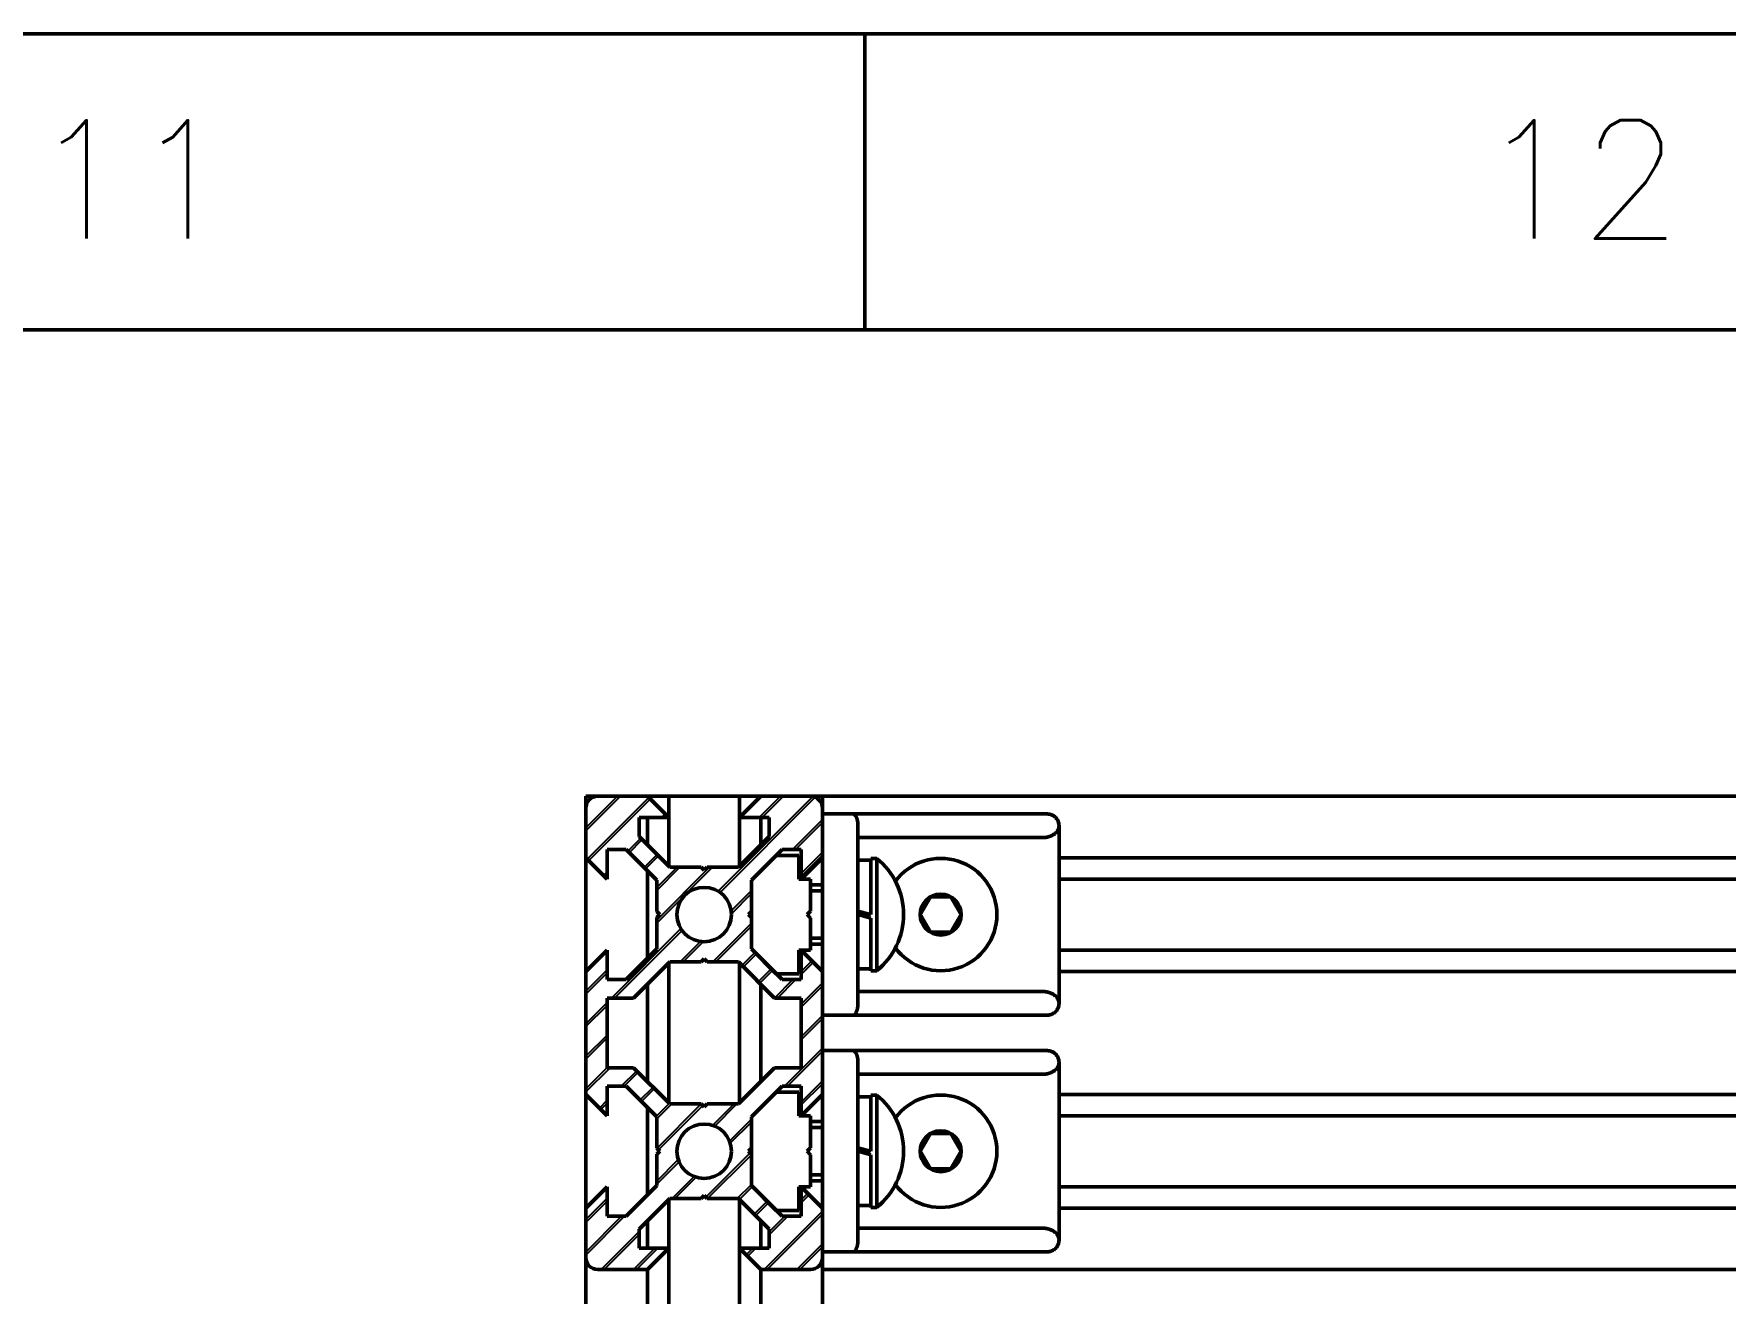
# Model space of a CAD drawing. Extents: x 28090 to 29926, y -10629 to -9321.
# Drawn here: x 29365.9 to 29508.8, y -9427.9 to -9321.4 of the extents above; entities that cross this region are included whole.
import ezdxf

# ---------------------------------------------------------------- set-up
doc = ezdxf.new("R2010")
doc.units = 0
doc.layers.add('Cotas', color=90, linetype='Continuous')
doc.layers.add('Hachura', color=9, linetype='Continuous')
for name, color, linetype, lineweight in [('Fixação e Transmissão', 5, 'Continuous', 50), ('Perfis e Cantoneiras', 2, 'Continuous', 50), ('Peças Usinadas', 120, 'Continuous', 50)]:
    doc.layers.add(name, color=color, linetype=linetype, lineweight=lineweight)
doc.styles.get("Standard").update_dxf_attribs({"font": 'romans.shx'})

msp = doc.modelspace()

# ---------------------------------------------------------------- hatches: boundary and pattern name
at = {"layer": 'Hachura'}
h = msp.add_hatch(dxfattribs=at)
h.set_pattern_fill('JIS_LC_8A', color=256, scale=0.25, angle=359.999983)
h.paths.add_polyline_path([(29417.033, -9422.468), (29417.733, -9421.768), (29419.533, -9419.968), (29419.633, -9419.868), (29422.283, -9419.868), (29422.533, -9419.618), (29422.783, -9419.868), (29425.433, -9419.868), (29425.533, -9419.968), (29427.333, -9421.768), (29428.033, -9422.468), (29428.033, -9424.068), (29427.333, -9424.068), (29425.533, -9424.068), (29427.333, -9425.868), (29431.533, -9425.868, 0.4142136), (29432.533, -9424.868), (29432.533, -9420.668), (29430.733, -9418.868), (29430.733, -9421.368), (29429.133, -9421.368), (29427.333, -9419.568), (29426.533, -9418.768), (29426.533, -9416.118), (29426.283, -9415.868), (29426.533, -9415.618), (29426.533, -9412.968), (29427.333, -9412.168), (29429.133, -9410.368), (29430.733, -9410.368), (29430.733, -9412.868), (29432.533, -9411.068), (29432.533, -9400.668), (29430.733, -9398.868), (29430.733, -9401.368), (29429.133, -9401.368), (29427.333, -9399.568), (29426.533, -9398.768), (29426.533, -9396.118), (29426.283, -9395.868), (29426.533, -9395.618), (29426.533, -9392.968), (29427.333, -9392.168), (29429.133, -9390.368), (29430.733, -9390.368), (29430.733, -9392.868), (29432.533, -9391.068), (29432.533, -9386.868, 0.4142136), (29431.533, -9385.868), (29427.333, -9385.868), (29425.533, -9387.668), (29427.333, -9387.668), (29428.033, -9387.668), (29428.033, -9389.268), (29427.333, -9389.968), (29425.533, -9391.768), (29425.433, -9391.868), (29422.783, -9391.868), (29422.533, -9392.118), (29422.283, -9391.868), (29419.633, -9391.868), (29419.533, -9391.768), (29417.733, -9389.968), (29417.033, -9389.268), (29417.033, -9387.668), (29417.733, -9387.668), (29419.533, -9387.668), (29417.733, -9385.868), (29413.533, -9385.868, 0.4142136), (29412.533, -9386.868), (29412.533, -9391.068), (29414.333, -9392.868), (29414.333, -9390.368), (29415.933, -9390.368), (29417.733, -9392.168), (29418.533, -9392.968), (29418.533, -9395.618), (29418.783, -9395.868), (29418.533, -9396.118), (29418.533, -9398.768), (29417.733, -9399.568), (29415.933, -9401.368), (29414.333, -9401.368), (29414.333, -9398.868), (29412.533, -9400.668), (29412.533, -9411.068), (29414.333, -9412.868), (29414.333, -9410.368), (29415.933, -9410.368), (29417.733, -9412.168), (29418.533, -9412.968), (29418.533, -9415.618), (29418.783, -9415.868), (29418.533, -9416.118), (29418.533, -9418.768), (29417.733, -9419.568), (29415.933, -9421.368), (29414.333, -9421.368), (29414.333, -9418.868), (29412.533, -9420.668), (29412.533, -9424.868, 0.4142136), (29413.533, -9425.868), (29417.733, -9425.868), (29419.533, -9424.068), (29417.733, -9424.068), (29417.033, -9424.068), (29417.033, -9422.468)])
h.paths.add_polyline_path([(29414.333, -9402.928), (29416.573, -9402.928), (29417.733, -9401.768), (29419.533, -9399.968), (29419.633, -9399.868), (29422.283, -9399.868), (29422.533, -9399.618), (29422.783, -9399.868), (29425.433, -9399.868), (29425.533, -9399.968), (29427.333, -9401.768), (29428.493, -9402.928), (29430.733, -9402.928), (29430.733, -9408.808), (29428.493, -9408.808), (29427.333, -9409.968), (29425.533, -9411.768), (29425.433, -9411.868), (29422.783, -9411.868), (29422.533, -9412.118), (29422.283, -9411.868), (29419.633, -9411.868), (29419.533, -9411.768), (29417.733, -9409.968), (29416.573, -9408.808), (29414.333, -9408.808), (29414.333, -9402.928)], flags=16)
h.paths.add_polyline_path([(29424.833, -9415.868, -1), (29420.233, -9415.868, -1), (29424.833, -9415.868)], flags=16)
h.paths.add_polyline_path([(29424.833, -9395.868, -1), (29420.233, -9395.868, -1), (29424.833, -9395.868)], flags=16)

# ---------------------------------------------------------------- linework, layer by layer
at = {"layer": 'Fixação e Transmissão'}
for p, q in [((29428.633, -9390.868), (29426.533, -9392.968)), ((29430.533, -9390.868), (29428.633, -9390.868)), ((29430.533, -9390.868), (29430.533, -9392.868)), ((29435.533, -9391.268), (29435.533, -9400.468)), ((29436.633, -9391.118), (29436.633, -9395.868)), ((29437.133, -9391.118), (29436.633, -9391.118)), ((29436.633, -9391.268), (29436.633, -9395.868)), ((29437.133, -9391.118), (29437.133, -9400.618)), ((29426.533, -9392.968), (29426.533, -9398.768)), ((29431.533, -9392.868), (29430.533, -9392.868)), ((29431.533, -9392.868), (29431.533, -9395.568)), ((29432.533, -9393.368), (29431.533, -9393.368)), ((29441.667, -9394.368), (29440.801, -9395.868)), ((29443.399, -9394.368), (29444.265, -9395.868)), ((29431.533, -9395.568), (29431.233, -9395.868)), ((29431.533, -9396.168), (29431.233, -9395.868)), ((29431.533, -9396.168), (29431.533, -9398.868)), ((29436.633, -9395.868), (29435.533, -9395.571)), ((29436.633, -9396.166), (29435.533, -9395.868)), ((29436.633, -9396.166), (29436.633, -9400.618)), ((29436.633, -9396.166), (29436.633, -9400.468)), ((29441.667, -9397.368), (29440.801, -9395.868)), ((29443.399, -9397.368), (29444.265, -9395.868)), ((29441.667, -9397.368), (29441.667, -9397.368)), ((29428.633, -9400.868), (29426.533, -9398.768)), ((29431.533, -9398.868), (29430.533, -9398.868)), ((29430.533, -9398.868), (29430.533, -9400.868)), ((29432.533, -9398.368), (29431.533, -9398.368)), ((29430.533, -9400.868), (29428.633, -9400.868)), ((29437.133, -9400.618), (29436.633, -9400.618)), ((29428.633, -9410.868), (29426.533, -9412.968)), ((29430.533, -9410.868), (29428.633, -9410.868)), ((29430.533, -9410.868), (29430.533, -9412.868)), ((29435.533, -9411.268), (29435.533, -9420.468)), ((29436.633, -9411.118), (29436.633, -9415.868)), ((29437.133, -9411.118), (29436.633, -9411.118)), ((29436.633, -9411.268), (29436.633, -9415.868)), ((29437.133, -9411.118), (29437.133, -9420.618)), ((29426.533, -9412.968), (29426.533, -9418.768)), ((29431.533, -9412.868), (29430.533, -9412.868)), ((29431.533, -9412.868), (29431.533, -9415.568)), ((29432.533, -9413.368), (29431.533, -9413.368)), ((29441.667, -9414.368), (29440.801, -9415.868)), ((29443.399, -9414.368), (29444.265, -9415.868)), ((29431.533, -9415.568), (29431.233, -9415.868)), ((29431.533, -9416.168), (29431.233, -9415.868)), ((29431.533, -9416.168), (29431.533, -9418.868)), ((29436.633, -9415.868), (29435.533, -9415.571)), ((29436.633, -9416.166), (29435.533, -9415.868)), ((29436.633, -9416.166), (29436.633, -9420.618)), ((29436.633, -9416.166), (29436.633, -9420.468)), ((29441.667, -9417.368), (29440.801, -9415.868)), ((29443.399, -9417.368), (29444.265, -9415.868)), ((29441.667, -9417.368), (29441.667, -9417.368)), ((29428.633, -9420.868), (29426.533, -9418.768)), ((29431.533, -9418.868), (29430.533, -9418.868)), ((29430.533, -9418.868), (29430.533, -9420.868)), ((29432.533, -9418.368), (29431.533, -9418.368)), ((29430.533, -9420.868), (29428.633, -9420.868)), ((29437.133, -9420.618), (29436.633, -9420.618))]:
    msp.add_line(p, q, dxfattribs=at)
at = {"layer": 'Fixação e Transmissão', "ltscale": 0.1}
for p, q in [((29435.533, -9391.268), (29436.633, -9391.268)), ((29443.399, -9394.368), (29441.667, -9394.368)), ((29443.399, -9397.368), (29441.667, -9397.368)), ((29435.533, -9400.468), (29436.633, -9400.468)), ((29435.533, -9411.268), (29436.633, -9411.268)), ((29443.399, -9414.368), (29441.667, -9414.368)), ((29443.399, -9417.368), (29441.667, -9417.368)), ((29435.533, -9420.468), (29436.633, -9420.468))]:
    msp.add_line(p, q, dxfattribs=at)
at = {"layer": 'Fixação e Transmissão'}
for centre in [(29442.533, -9395.868), (29442.533, -9415.868)]:
    msp.add_circle(centre, 1.732, dxfattribs=at)
for centre, radius, start, end in [((29433.244, -9395.868), 6.139, 309.30765, 50.69235), ((29442.533, -9395.868), 4.75, 216.25467, 143.74533), ((29433.244, -9415.868), 6.139, 309.30765, 50.69235), ((29442.533, -9415.868), 4.75, 216.25467, 143.74533)]:
    msp.add_arc(centre, radius, start, end, dxfattribs=at)
at = {"layer": 'Hachura'}
for p, q in [((29432.533, -9393.868), (29431.533, -9393.868)), ((29432.533, -9397.868), (29431.533, -9397.868)), ((29432.533, -9413.868), (29431.533, -9413.868)), ((29432.533, -9417.868), (29431.533, -9417.868))]:
    msp.add_line(p, q, dxfattribs=at)
at = {"layer": 'Perfis e Cantoneiras'}
for p, q in [((29432.533, -9385.868), (29412.533, -9385.868)), ((29412.533, -9385.868), (29432.533, -9385.868)), ((29412.533, -9514.867), (29412.533, -9385.868)), ((29413.533, -9385.868), (29432.533, -9385.868)), ((29417.733, -9385.868), (29413.533, -9385.868)), ((29419.533, -9387.668), (29417.733, -9385.868)), ((29419.533, -9391.768), (29419.533, -9385.868)), ((29419.533, -9391.768), (29419.533, -9385.868)), ((29419.533, -9391.768), (29419.533, -9385.868)), ((29425.533, -9387.668), (29427.333, -9385.868)), ((29425.533, -9391.768), (29425.533, -9385.868)), ((29425.533, -9391.768), (29425.533, -9385.868)), ((29425.533, -9391.768), (29425.533, -9385.868)), ((29431.533, -9385.868), (29427.333, -9385.868)), ((29768.533, -9385.868), (29432.533, -9385.868)), ((29432.533, -9425.868), (29432.533, -9385.868)), ((29432.533, -9387.368), (29432.533, -9385.868)), ((29432.533, -9491.868), (29432.533, -9385.868)), ((29412.533, -9391.068), (29412.533, -9386.868)), ((29417.033, -9389.268), (29417.033, -9387.668)), ((29419.533, -9387.668), (29417.033, -9387.668)), ((29417.733, -9389.968), (29417.733, -9387.668)), ((29417.733, -9389.968), (29417.733, -9387.668)), ((29417.733, -9389.968), (29417.733, -9387.668)), ((29428.033, -9387.668), (29425.533, -9387.668)), ((29427.333, -9389.968), (29427.333, -9387.668)), ((29427.333, -9389.968), (29427.333, -9387.668)), ((29427.333, -9389.968), (29427.333, -9387.668)), ((29428.033, -9389.268), (29428.033, -9387.668)), ((29432.533, -9391.068), (29432.533, -9386.868)), ((29419.633, -9391.868), (29417.033, -9389.268)), ((29425.433, -9391.868), (29428.033, -9389.268)), ((29414.333, -9392.868), (29412.533, -9391.068)), ((29415.933, -9390.368), (29414.333, -9390.368)), ((29414.333, -9392.868), (29414.333, -9390.368)), ((29418.533, -9392.968), (29415.933, -9390.368)), ((29426.533, -9392.968), (29429.133, -9390.368)), ((29429.133, -9390.368), (29430.733, -9390.368)), ((29430.733, -9392.868), (29430.733, -9390.368)), ((29430.733, -9392.868), (29432.533, -9391.068)), ((29748.533, -9391.068), (29452.533, -9391.068)), ((29417.733, -9399.568), (29417.733, -9392.168)), ((29417.733, -9399.568), (29417.733, -9392.168)), ((29417.733, -9399.568), (29417.733, -9392.168)), ((29422.283, -9391.868), (29419.633, -9391.868)), ((29422.533, -9392.118), (29422.283, -9391.868)), ((29422.533, -9392.118), (29422.783, -9391.868)), ((29425.433, -9391.868), (29422.783, -9391.868)), ((29418.533, -9395.618), (29418.533, -9392.968)), ((29426.533, -9395.618), (29426.533, -9392.968)), ((29748.533, -9392.868), (29452.533, -9392.868)), ((29418.783, -9395.868), (29418.533, -9395.618)), ((29418.783, -9395.868), (29418.533, -9396.118)), ((29418.533, -9398.768), (29418.533, -9396.118)), ((29426.283, -9395.868), (29426.533, -9395.618)), ((29426.283, -9395.868), (29426.533, -9396.118)), ((29426.533, -9398.768), (29426.533, -9396.118)), ((29414.333, -9398.868), (29412.533, -9400.668)), ((29414.333, -9401.368), (29414.333, -9398.868)), ((29418.533, -9398.768), (29415.933, -9401.368)), ((29422.533, -9399.618), (29422.283, -9399.868)), ((29422.533, -9399.618), (29422.783, -9399.868)), ((29426.533, -9398.768), (29429.133, -9401.368)), ((29430.733, -9401.368), (29430.733, -9398.868)), ((29430.733, -9398.868), (29432.533, -9400.668)), ((29748.533, -9398.868), (29452.533, -9398.868)), ((29412.533, -9411.068), (29412.533, -9400.668)), ((29419.633, -9399.868), (29416.573, -9402.928)), ((29419.533, -9411.768), (29419.533, -9399.968)), ((29419.533, -9411.768), (29419.533, -9399.968)), ((29419.533, -9411.768), (29419.533, -9399.968)), ((29422.283, -9399.868), (29419.633, -9399.868)), ((29425.433, -9399.868), (29422.783, -9399.868)), ((29425.433, -9399.868), (29428.493, -9402.928)), ((29425.533, -9411.768), (29425.533, -9399.968)), ((29425.533, -9411.768), (29425.533, -9399.968)), ((29748.533, -9400.668), (29452.533, -9400.668)), ((29415.933, -9401.368), (29414.333, -9401.368)), ((29417.733, -9409.968), (29417.733, -9401.768)), ((29417.733, -9409.968), (29417.733, -9401.768)), ((29417.733, -9409.968), (29417.733, -9401.768)), ((29427.333, -9409.968), (29427.333, -9401.768)), ((29427.333, -9409.968), (29427.333, -9401.768)), ((29427.333, -9409.968), (29427.333, -9401.768)), ((29429.133, -9401.368), (29430.733, -9401.368)), ((29414.333, -9408.808), (29414.333, -9402.928)), ((29416.573, -9402.928), (29414.333, -9402.928)), ((29428.493, -9402.928), (29430.733, -9402.928)), ((29430.733, -9408.808), (29430.733, -9402.928)), ((29432.533, -9407.368), (29432.533, -9404.368)), ((29416.573, -9408.808), (29414.333, -9408.808)), ((29419.633, -9411.868), (29416.573, -9408.808)), ((29425.433, -9411.868), (29428.493, -9408.808)), ((29428.493, -9408.808), (29430.733, -9408.808)), ((29414.333, -9412.868), (29412.533, -9411.068)), ((29415.933, -9410.368), (29414.333, -9410.368)), ((29414.333, -9412.868), (29414.333, -9410.368)), ((29418.533, -9412.968), (29415.933, -9410.368)), ((29426.533, -9412.968), (29429.133, -9410.368)), ((29429.133, -9410.368), (29430.733, -9410.368)), ((29430.733, -9412.868), (29430.733, -9410.368)), ((29430.733, -9412.868), (29432.533, -9411.068)), ((29748.533, -9411.068), (29452.533, -9411.068)), ((29417.733, -9419.568), (29417.733, -9412.168)), ((29417.733, -9419.568), (29417.733, -9412.168)), ((29417.733, -9419.568), (29417.733, -9412.168)), ((29422.283, -9411.868), (29419.633, -9411.868)), ((29422.533, -9412.118), (29422.283, -9411.868)), ((29422.533, -9412.118), (29422.783, -9411.868)), ((29425.433, -9411.868), (29422.783, -9411.868)), ((29418.533, -9415.618), (29418.533, -9412.968)), ((29426.533, -9415.618), (29426.533, -9412.968)), ((29748.533, -9412.868), (29452.533, -9412.868)), ((29418.783, -9415.868), (29418.533, -9415.618)), ((29418.783, -9415.868), (29418.533, -9416.118)), ((29418.533, -9418.768), (29418.533, -9416.118)), ((29426.283, -9415.868), (29426.533, -9415.618)), ((29426.283, -9415.868), (29426.533, -9416.118)), ((29426.533, -9418.768), (29426.533, -9416.118)), ((29414.333, -9418.868), (29412.533, -9420.668)), ((29414.333, -9421.368), (29414.333, -9418.868)), ((29418.533, -9418.768), (29415.933, -9421.368)), ((29422.533, -9419.618), (29422.283, -9419.868)), ((29422.533, -9419.618), (29422.783, -9419.868)), ((29426.533, -9418.768), (29429.133, -9421.368)), ((29430.733, -9421.368), (29430.733, -9418.868)), ((29430.733, -9418.868), (29432.533, -9420.668)), ((29748.533, -9418.868), (29452.533, -9418.868)), ((29412.533, -9424.868), (29412.533, -9420.668)), ((29419.633, -9419.868), (29417.033, -9422.468)), ((29419.533, -9509.867), (29419.533, -9419.968)), ((29422.283, -9419.868), (29419.633, -9419.868)), ((29425.433, -9419.868), (29422.783, -9419.868)), ((29425.433, -9419.868), (29428.033, -9422.468)), ((29425.533, -9509.867), (29425.533, -9419.968)), ((29432.533, -9424.868), (29432.533, -9420.668)), ((29748.533, -9420.668), (29452.533, -9420.668)), ((29415.933, -9421.368), (29414.333, -9421.368)), ((29417.033, -9422.468), (29417.033, -9424.068)), ((29417.733, -9424.068), (29417.733, -9421.768)), ((29417.733, -9424.068), (29417.733, -9421.768)), ((29417.733, -9424.068), (29417.733, -9421.768)), ((29427.333, -9424.068), (29427.333, -9421.768)), ((29427.333, -9424.068), (29427.333, -9421.768)), ((29427.333, -9424.068), (29427.333, -9421.768)), ((29428.033, -9422.468), (29428.033, -9424.068)), ((29429.133, -9421.368), (29430.733, -9421.368)), ((29419.533, -9424.068), (29417.033, -9424.068)), ((29419.533, -9424.068), (29417.733, -9425.868)), ((29428.033, -9424.068), (29425.533, -9424.068)), ((29425.533, -9424.068), (29427.333, -9425.868)), ((29417.733, -9425.868), (29413.533, -9425.868)), ((29417.733, -9514.867), (29417.733, -9425.868)), ((29431.533, -9425.868), (29427.333, -9425.868)), ((29427.333, -9514.867), (29427.333, -9425.868)), ((29768.533, -9425.868), (29432.533, -9425.868))]:
    msp.add_line(p, q, dxfattribs=at)
at = {"layer": 'Perfis e Cantoneiras', "color": 30}
for p, q in [((29432.533, -9387.368), (29432.533, -9387.368)), ((29432.533, -9387.368), (29435.119, -9387.368)), ((29435.119, -9387.368), (29432.533, -9387.368)), ((29432.533, -9404.368), (29432.533, -9387.368)), ((29451.533, -9387.368), (29435.119, -9387.368)), ((29435.119, -9387.368), (29451.533, -9387.368)), ((29435.533, -9388.368), (29435.533, -9403.368)), ((29435.533, -9388.368), (29435.533, -9403.368)), ((29435.533, -9389.368), (29451.119, -9389.368)), ((29435.533, -9389.368), (29451.119, -9389.368)), ((29452.533, -9403.368), (29452.533, -9388.368)), ((29452.533, -9403.368), (29452.533, -9388.368)), ((29451.119, -9402.368), (29435.533, -9402.368)), ((29435.533, -9402.368), (29451.119, -9402.368)), ((29432.533, -9404.368), (29435.119, -9404.368)), ((29432.533, -9404.368), (29435.119, -9404.368)), ((29435.119, -9404.368), (29451.533, -9404.368)), ((29435.119, -9404.368), (29451.533, -9404.368)), ((29432.533, -9407.368), (29432.533, -9418.368)), ((29432.533, -9407.368), (29435.119, -9407.368)), ((29435.119, -9407.368), (29432.533, -9407.368)), ((29451.533, -9407.368), (29435.119, -9407.368)), ((29435.119, -9407.368), (29451.533, -9407.368)), ((29432.533, -9413.368), (29432.533, -9408.368)), ((29435.533, -9408.368), (29435.533, -9423.368)), ((29435.533, -9408.368), (29435.533, -9423.368)), ((29435.533, -9409.368), (29451.119, -9409.368)), ((29435.533, -9409.368), (29451.119, -9409.368)), ((29452.533, -9423.368), (29452.533, -9408.368)), ((29452.533, -9423.368), (29452.533, -9408.368)), ((29432.533, -9423.368), (29432.533, -9418.368)), ((29432.533, -9418.368), (29432.533, -9424.368)), ((29451.119, -9422.368), (29435.533, -9422.368)), ((29435.533, -9422.368), (29451.119, -9422.368)), ((29432.533, -9424.368), (29435.119, -9424.368)), ((29432.533, -9424.368), (29435.119, -9424.368)), ((29435.119, -9424.368), (29451.533, -9424.368)), ((29435.119, -9424.368), (29451.533, -9424.368))]:
    msp.add_line(p, q, dxfattribs=at)
at = {"layer": 'Perfis e Cantoneiras'}
for centre in [(29422.533, -9395.868), (29422.533, -9415.868)]:
    msp.add_circle(centre, 2.3, dxfattribs=at)
for centre, start, end in [((29413.533, -9386.868), 90, 180), ((29431.533, -9386.868), 0, 90), ((29413.533, -9424.868), 180, 270), ((29431.533, -9424.868), 270, 360)]:
    msp.add_arc(centre, 1, start, end, dxfattribs=at)
at = {"layer": 'Perfis e Cantoneiras', "color": 30}
for centre, start, end in [((29451.533, -9388.368), 78.75, 90), ((29451.533, -9388.368), 0, 22.5), ((29451.533, -9403.368), 337.5007, 360), ((29451.533, -9403.368), 270, 281.25), ((29451.533, -9408.368), 78.75, 90), ((29451.533, -9408.368), 360, 22.5), ((29451.533, -9423.368), 337.5007, 360), ((29451.533, -9423.368), 270, 281.25)]:
    msp.add_arc(centre, 1, start, end, dxfattribs=at)
for points, degree in [([(29435.119, -9387.368), (29435.173, -9387.372), (29435.2, -9387.388)], 2), ([(29435.2, -9387.388), (29435.173, -9387.372), (29435.119, -9387.368)], 2), ([(29435.2, -9387.388), (29435.244, -9387.41), (29435.277, -9387.445)], 2), ([(29435.277, -9387.445), (29435.244, -9387.41), (29435.2, -9387.388)], 2), ([(29435.277, -9387.445), (29435.36, -9387.532), (29435.412, -9387.661)], 2), ([(29435.412, -9387.661), (29435.36, -9387.532), (29435.277, -9387.445)], 2), ([(29435.412, -9387.661), (29435.472, -9387.809), (29435.502, -9387.986)], 2), ([(29435.502, -9387.986), (29435.472, -9387.809), (29435.412, -9387.661)], 2), ([(29435.502, -9387.986), (29435.533, -9388.172), (29435.533, -9388.368)], 2), ([(29435.533, -9388.368), (29435.533, -9388.172), (29435.502, -9387.986)], 2), ([(29451.728, -9387.388), (29451.664, -9387.372), (29451.533, -9387.368)], 2), ([(29451.533, -9387.368), (29451.664, -9387.372), (29451.728, -9387.388)], 2), ([(29451.728, -9387.388), (29451.632, -9387.369), (29451.534, -9387.368)], 2), ([(29451.916, -9387.445), (29451.835, -9387.41), (29451.728, -9387.388)], 2), ([(29451.728, -9387.388), (29451.835, -9387.41), (29451.916, -9387.445)], 2), ([(29451.916, -9387.445), (29451.826, -9387.407), (29451.73, -9387.388)], 2), ([(29452.24, -9387.661), (29452.115, -9387.532), (29451.916, -9387.445)], 2), ([(29451.916, -9387.445), (29452.115, -9387.532), (29452.24, -9387.661)], 2), ([(29452.089, -9387.537), (29452.007, -9387.483), (29451.917, -9387.445)], 2), ([(29452.24, -9387.661), (29452.17, -9387.592), (29452.089, -9387.537)], 2), ([(29452.364, -9387.813), (29452.31, -9387.731), (29452.24, -9387.661)], 2), ([(29452.457, -9387.986), (29452.385, -9387.809), (29452.24, -9387.661)], 2), ([(29452.24, -9387.661), (29452.385, -9387.809), (29452.457, -9387.986)], 2), ([(29452.457, -9387.986), (29452.419, -9387.895), (29452.364, -9387.813)], 2), ([(29452.514, -9388.172), (29452.494, -9388.076), (29452.457, -9387.986)], 2), ([(29452.533, -9388.368), (29452.533, -9388.172), (29452.457, -9387.986)], 2), ([(29452.457, -9387.986), (29452.533, -9388.172), (29452.533, -9388.368)], 2), ([(29452.533, -9388.368), (29452.533, -9388.271), (29452.514, -9388.175)], 2), ([(29435.533, -9388.564), (29435.533, -9388.368)], 1), ([(29435.533, -9388.368), (29435.533, -9388.565), (29435.533, -9388.751)], 2), ([(29435.533, -9388.751), (29435.533, -9388.927), (29435.533, -9389.075)], 2), ([(29435.533, -9389.076), (29435.533, -9389.205), (29435.533, -9389.292)], 2), ([(29435.533, -9389.292), (29435.533, -9389.327), (29435.533, -9389.349)], 2), ([(29435.533, -9389.349), (29435.533, -9389.365), (29435.533, -9389.368)], 2), ([(29451.119, -9389.368), (29451.304, -9389.365), (29451.395, -9389.349)], 2), ([(29451.395, -9389.349), (29451.258, -9389.368), (29451.119, -9389.368)], 2), ([(29451.395, -9389.349), (29451.546, -9389.327), (29451.66, -9389.292)], 2), ([(29451.66, -9389.292), (29451.531, -9389.33), (29451.395, -9389.349)], 2), ([(29451.66, -9389.292), (29451.942, -9389.205), (29452.119, -9389.076)], 2), ([(29451.905, -9389.2), (29451.789, -9389.255), (29451.66, -9389.292)], 2), ([(29452.119, -9389.076), (29452.02, -9389.145), (29451.905, -9389.2)], 2), ([(29452.119, -9389.076), (29452.324, -9388.928), (29452.425, -9388.751)], 2), ([(29452.295, -9388.924), (29452.217, -9389.006), (29452.119, -9389.076)], 2), ([(29452.425, -9388.751), (29452.372, -9388.842), (29452.295, -9388.924)], 2), ([(29452.425, -9388.751), (29452.533, -9388.565), (29452.533, -9388.368)], 2), ([(29452.506, -9388.564), (29452.479, -9388.66), (29452.425, -9388.751)], 2), ([(29452.533, -9388.368), (29452.533, -9388.467), (29452.506, -9388.564)], 2), ([(29431.533, -9393.868), (29431.533, -9393.868), (29431.533, -9393.926)], 2), ([(29431.533, -9393.868), (29432.533, -9393.868)], 1), ([(29431.533, -9393.926), (29431.533, -9393.983), (29431.533, -9394.088)], 2), ([(29431.533, -9394.088), (29431.533, -9394.194), (29431.533, -9394.331)], 2), ([(29431.533, -9394.331), (29431.533, -9394.469), (29431.533, -9394.618)], 2), ([(29431.533, -9397.118), (29431.533, -9397.268), (29431.533, -9397.406)], 2), ([(29431.533, -9397.406), (29431.533, -9397.543), (29431.533, -9397.649)], 2), ([(29431.533, -9397.649), (29431.533, -9397.754), (29431.533, -9397.811)], 2), ([(29431.533, -9397.811), (29431.533, -9397.868), (29431.533, -9397.868)], 2), ([(29431.533, -9397.868), (29432.533, -9397.868)], 1), ([(29435.533, -9402.368), (29435.533, -9402.372), (29435.533, -9402.388)], 2), ([(29435.533, -9402.388), (29435.533, -9402.41), (29435.533, -9402.445)], 2), ([(29435.533, -9402.445), (29435.533, -9402.532), (29435.533, -9402.661)], 2), ([(29451.395, -9402.388), (29451.304, -9402.372), (29451.119, -9402.368)], 2), ([(29451.119, -9402.368), (29451.258, -9402.368), (29451.395, -9402.388)], 2), ([(29451.66, -9402.445), (29451.546, -9402.41), (29451.395, -9402.388)], 2), ([(29451.395, -9402.388), (29451.531, -9402.407), (29451.66, -9402.445)], 2), ([(29452.119, -9402.661), (29451.942, -9402.532), (29451.66, -9402.445)], 2), ([(29451.66, -9402.445), (29451.789, -9402.482), (29451.905, -9402.537)], 2), ([(29451.905, -9402.537), (29452.02, -9402.592), (29452.119, -9402.661)], 2), ([(29435.502, -9403.751), (29435.472, -9403.928), (29435.412, -9404.076)], 2), ([(29435.412, -9404.076), (29435.472, -9403.928), (29435.502, -9403.751)], 2), ([(29435.533, -9403.368), (29435.533, -9403.565), (29435.502, -9403.751)], 2), ([(29435.502, -9403.751), (29435.533, -9403.565), (29435.533, -9403.368)], 2), ([(29435.533, -9402.662), (29435.533, -9402.81), (29435.533, -9402.986)], 2), ([(29435.533, -9402.986), (29435.533, -9403.172), (29435.533, -9403.368)], 2), ([(29435.533, -9403.368), (29435.533, -9403.173)], 1), ([(29452.425, -9402.986), (29452.324, -9402.809), (29452.119, -9402.661)], 2), ([(29452.119, -9402.661), (29452.217, -9402.731), (29452.295, -9402.813)], 2), ([(29452.24, -9404.076), (29452.385, -9403.928), (29452.457, -9403.751)], 2), ([(29452.457, -9403.751), (29452.385, -9403.928), (29452.24, -9404.076)], 2), ([(29452.24, -9404.076), (29452.31, -9404.006), (29452.364, -9403.924)], 2), ([(29452.295, -9402.813), (29452.372, -9402.895), (29452.425, -9402.986)], 2), ([(29452.364, -9403.924), (29452.419, -9403.842), (29452.457, -9403.751)], 2), ([(29452.533, -9403.368), (29452.533, -9403.172), (29452.425, -9402.986)], 2), ([(29452.425, -9402.986), (29452.479, -9403.077), (29452.506, -9403.173)], 2), ([(29452.457, -9403.751), (29452.533, -9403.565), (29452.533, -9403.368)], 2), ([(29452.533, -9403.368), (29452.533, -9403.565), (29452.457, -9403.751)], 2), ([(29452.457, -9403.751), (29452.494, -9403.661), (29452.514, -9403.565)], 2), ([(29452.506, -9403.173), (29452.533, -9403.27), (29452.533, -9403.368)], 2), ([(29452.514, -9403.564), (29452.533, -9403.467), (29452.533, -9403.368)], 2), ([(29435.2, -9404.349), (29435.173, -9404.365), (29435.119, -9404.368)], 2), ([(29435.119, -9404.368), (29435.173, -9404.365), (29435.2, -9404.349)], 2), ([(29435.277, -9404.292), (29435.244, -9404.327), (29435.2, -9404.349)], 2), ([(29435.2, -9404.349), (29435.244, -9404.327), (29435.277, -9404.292)], 2), ([(29435.412, -9404.076), (29435.36, -9404.205), (29435.277, -9404.292)], 2), ([(29435.277, -9404.292), (29435.36, -9404.205), (29435.412, -9404.076)], 2), ([(29451.533, -9404.368), (29451.664, -9404.365), (29451.728, -9404.349)], 2), ([(29451.728, -9404.349), (29451.664, -9404.365), (29451.533, -9404.368)], 2), ([(29451.534, -9404.368), (29451.632, -9404.368), (29451.728, -9404.349)], 2), ([(29451.728, -9404.349), (29451.825, -9404.33), (29451.916, -9404.292)], 2), ([(29451.728, -9404.349), (29451.835, -9404.327), (29451.916, -9404.292)], 2), ([(29451.916, -9404.292), (29451.835, -9404.327), (29451.728, -9404.349)], 2), ([(29451.916, -9404.292), (29452.115, -9404.205), (29452.24, -9404.076)], 2), ([(29452.24, -9404.076), (29452.115, -9404.205), (29451.916, -9404.292)], 2), ([(29451.916, -9404.292), (29452.007, -9404.255), (29452.089, -9404.2)], 2), ([(29452.089, -9404.2), (29452.17, -9404.145), (29452.24, -9404.076)], 2), ([(29435.119, -9407.368), (29435.173, -9407.372), (29435.2, -9407.388)], 2), ([(29435.2, -9407.388), (29435.173, -9407.372), (29435.119, -9407.368)], 2), ([(29435.2, -9407.388), (29435.244, -9407.41), (29435.277, -9407.445)], 2), ([(29435.277, -9407.445), (29435.244, -9407.41), (29435.2, -9407.388)], 2), ([(29435.277, -9407.445), (29435.36, -9407.532), (29435.412, -9407.661)], 2), ([(29435.412, -9407.661), (29435.36, -9407.532), (29435.277, -9407.445)], 2), ([(29435.412, -9407.661), (29435.472, -9407.809), (29435.502, -9407.986)], 2), ([(29435.502, -9407.986), (29435.472, -9407.809), (29435.412, -9407.661)], 2), ([(29435.502, -9407.986), (29435.533, -9408.172), (29435.533, -9408.368)], 2), ([(29435.533, -9408.368), (29435.533, -9408.172), (29435.502, -9407.986)], 2), ([(29451.728, -9407.388), (29451.664, -9407.372), (29451.533, -9407.368)], 2), ([(29451.533, -9407.368), (29451.664, -9407.372), (29451.728, -9407.388)], 2), ([(29451.728, -9407.388), (29451.632, -9407.369), (29451.534, -9407.368)], 2), ([(29451.916, -9407.445), (29451.835, -9407.41), (29451.728, -9407.388)], 2), ([(29451.728, -9407.388), (29451.835, -9407.41), (29451.916, -9407.445)], 2), ([(29451.916, -9407.445), (29451.826, -9407.407), (29451.73, -9407.388)], 2), ([(29452.24, -9407.661), (29452.115, -9407.532), (29451.916, -9407.445)], 2), ([(29451.916, -9407.445), (29452.115, -9407.532), (29452.24, -9407.661)], 2), ([(29452.089, -9407.537), (29452.007, -9407.483), (29451.917, -9407.445)], 2), ([(29452.24, -9407.661), (29452.17, -9407.592), (29452.089, -9407.537)], 2), ([(29452.364, -9407.813), (29452.31, -9407.731), (29452.24, -9407.661)], 2), ([(29452.457, -9407.986), (29452.385, -9407.809), (29452.24, -9407.661)], 2), ([(29452.24, -9407.661), (29452.385, -9407.809), (29452.457, -9407.986)], 2), ([(29452.457, -9407.986), (29452.419, -9407.895), (29452.364, -9407.813)], 2), ([(29452.514, -9408.172), (29452.494, -9408.076), (29452.457, -9407.986)], 2), ([(29452.533, -9408.368), (29452.533, -9408.172), (29452.457, -9407.986)], 2), ([(29452.457, -9407.986), (29452.533, -9408.172), (29452.533, -9408.368)], 2), ([(29452.533, -9408.368), (29452.533, -9408.271), (29452.514, -9408.175)], 2), ([(29435.533, -9408.564), (29435.533, -9408.368)], 1), ([(29435.533, -9408.368), (29435.533, -9408.565), (29435.533, -9408.751)], 2), ([(29435.533, -9408.751), (29435.533, -9408.927), (29435.533, -9409.075)], 2), ([(29435.533, -9409.076), (29435.533, -9409.205), (29435.533, -9409.292)], 2), ([(29435.533, -9409.292), (29435.533, -9409.327), (29435.533, -9409.349)], 2), ([(29435.533, -9409.349), (29435.533, -9409.365), (29435.533, -9409.368)], 2), ([(29451.119, -9409.368), (29451.304, -9409.365), (29451.395, -9409.349)], 2), ([(29451.395, -9409.349), (29451.258, -9409.368), (29451.119, -9409.368)], 2), ([(29451.395, -9409.349), (29451.546, -9409.327), (29451.66, -9409.292)], 2), ([(29451.66, -9409.292), (29451.531, -9409.33), (29451.395, -9409.349)], 2), ([(29451.66, -9409.292), (29451.942, -9409.205), (29452.119, -9409.076)], 2), ([(29451.905, -9409.2), (29451.789, -9409.255), (29451.66, -9409.292)], 2), ([(29452.119, -9409.076), (29452.02, -9409.145), (29451.905, -9409.2)], 2), ([(29452.119, -9409.076), (29452.324, -9408.928), (29452.425, -9408.751)], 2), ([(29452.295, -9408.924), (29452.217, -9409.006), (29452.119, -9409.076)], 2), ([(29452.425, -9408.751), (29452.372, -9408.842), (29452.295, -9408.924)], 2), ([(29452.425, -9408.751), (29452.533, -9408.565), (29452.533, -9408.368)], 2), ([(29452.506, -9408.564), (29452.479, -9408.66), (29452.425, -9408.751)], 2), ([(29452.533, -9408.368), (29452.533, -9408.467), (29452.506, -9408.564)], 2), ([(29431.533, -9413.868), (29431.533, -9413.868), (29431.533, -9413.926)], 2), ([(29431.533, -9413.868), (29432.533, -9413.868)], 1), ([(29431.533, -9413.868), (29431.533, -9413.868), (29431.533, -9413.926)], 2), ([(29431.533, -9413.868), (29432.533, -9413.868)], 1), ([(29431.533, -9413.926), (29431.533, -9413.983), (29431.533, -9414.088)], 2), ([(29431.533, -9413.926), (29431.533, -9413.983), (29431.533, -9414.088)], 2), ([(29431.533, -9414.088), (29431.533, -9414.194), (29431.533, -9414.331)], 2), ([(29431.533, -9414.088), (29431.533, -9414.194), (29431.533, -9414.331)], 2), ([(29431.533, -9414.331), (29431.533, -9414.469), (29431.533, -9414.618)], 2), ([(29431.533, -9414.331), (29431.533, -9414.469), (29431.533, -9414.618)], 2), ([(29431.533, -9417.118), (29431.533, -9417.268), (29431.533, -9417.406)], 2), ([(29431.533, -9417.406), (29431.533, -9417.543), (29431.533, -9417.649)], 2), ([(29431.533, -9417.406), (29431.533, -9417.543), (29431.533, -9417.649)], 2), ([(29431.533, -9417.649), (29431.533, -9417.754), (29431.533, -9417.811)], 2), ([(29431.533, -9417.649), (29431.533, -9417.754), (29431.533, -9417.811)], 2), ([(29431.533, -9417.811), (29431.533, -9417.868), (29431.533, -9417.868)], 2), ([(29431.533, -9417.811), (29431.533, -9417.868), (29431.533, -9417.868)], 2), ([(29431.533, -9417.868), (29432.533, -9417.868)], 1), ([(29431.533, -9417.868), (29432.533, -9417.868)], 1), ([(29435.533, -9422.368), (29435.533, -9422.372), (29435.533, -9422.388)], 2), ([(29435.533, -9422.388), (29435.533, -9422.41), (29435.533, -9422.445)], 2), ([(29435.533, -9422.445), (29435.533, -9422.532), (29435.533, -9422.661)], 2), ([(29451.395, -9422.388), (29451.304, -9422.372), (29451.119, -9422.368)], 2), ([(29451.119, -9422.368), (29451.258, -9422.368), (29451.395, -9422.388)], 2), ([(29451.66, -9422.445), (29451.546, -9422.41), (29451.395, -9422.388)], 2), ([(29451.395, -9422.388), (29451.531, -9422.407), (29451.66, -9422.445)], 2), ([(29452.119, -9422.661), (29451.942, -9422.532), (29451.66, -9422.445)], 2), ([(29451.66, -9422.445), (29451.789, -9422.482), (29451.905, -9422.537)], 2), ([(29451.905, -9422.537), (29452.02, -9422.592), (29452.119, -9422.661)], 2), ([(29435.502, -9423.751), (29435.472, -9423.928), (29435.412, -9424.076)], 2), ([(29435.412, -9424.076), (29435.472, -9423.928), (29435.502, -9423.751)], 2), ([(29435.533, -9423.368), (29435.533, -9423.565), (29435.502, -9423.751)], 2), ([(29435.502, -9423.751), (29435.533, -9423.565), (29435.533, -9423.368)], 2), ([(29435.533, -9422.662), (29435.533, -9422.81), (29435.533, -9422.986)], 2), ([(29435.533, -9422.986), (29435.533, -9423.172), (29435.533, -9423.368)], 2), ([(29435.533, -9423.368), (29435.533, -9423.173)], 1), ([(29452.425, -9422.986), (29452.324, -9422.809), (29452.119, -9422.661)], 2), ([(29452.119, -9422.661), (29452.217, -9422.731), (29452.295, -9422.813)], 2), ([(29452.24, -9424.076), (29452.385, -9423.928), (29452.457, -9423.751)], 2), ([(29452.457, -9423.751), (29452.385, -9423.928), (29452.24, -9424.076)], 2), ([(29452.24, -9424.076), (29452.31, -9424.006), (29452.364, -9423.924)], 2), ([(29452.295, -9422.813), (29452.372, -9422.895), (29452.425, -9422.986)], 2), ([(29452.364, -9423.924), (29452.419, -9423.842), (29452.457, -9423.751)], 2), ([(29452.533, -9423.368), (29452.533, -9423.172), (29452.425, -9422.986)], 2), ([(29452.425, -9422.986), (29452.479, -9423.077), (29452.506, -9423.173)], 2), ([(29452.457, -9423.751), (29452.533, -9423.565), (29452.533, -9423.368)], 2), ([(29452.533, -9423.368), (29452.533, -9423.565), (29452.457, -9423.751)], 2), ([(29452.457, -9423.751), (29452.494, -9423.661), (29452.514, -9423.565)], 2), ([(29452.506, -9423.173), (29452.533, -9423.27), (29452.533, -9423.368)], 2), ([(29452.514, -9423.564), (29452.533, -9423.467), (29452.533, -9423.368)], 2), ([(29435.2, -9424.349), (29435.173, -9424.365), (29435.119, -9424.368)], 2), ([(29435.119, -9424.368), (29435.173, -9424.365), (29435.2, -9424.349)], 2), ([(29435.277, -9424.292), (29435.244, -9424.327), (29435.2, -9424.349)], 2), ([(29435.2, -9424.349), (29435.244, -9424.327), (29435.277, -9424.292)], 2), ([(29435.412, -9424.076), (29435.36, -9424.205), (29435.277, -9424.292)], 2), ([(29435.277, -9424.292), (29435.36, -9424.205), (29435.412, -9424.076)], 2), ([(29451.533, -9424.368), (29451.664, -9424.365), (29451.728, -9424.349)], 2), ([(29451.728, -9424.349), (29451.664, -9424.365), (29451.533, -9424.368)], 2), ([(29451.534, -9424.368), (29451.632, -9424.368), (29451.728, -9424.349)], 2), ([(29451.728, -9424.349), (29451.825, -9424.33), (29451.916, -9424.292)], 2), ([(29451.728, -9424.349), (29451.835, -9424.327), (29451.916, -9424.292)], 2), ([(29451.916, -9424.292), (29451.835, -9424.327), (29451.728, -9424.349)], 2), ([(29451.916, -9424.292), (29452.115, -9424.205), (29452.24, -9424.076)], 2), ([(29452.24, -9424.076), (29452.115, -9424.205), (29451.916, -9424.292)], 2), ([(29451.916, -9424.292), (29452.007, -9424.255), (29452.089, -9424.2)], 2), ([(29452.089, -9424.2), (29452.17, -9424.145), (29452.24, -9424.076)], 2)]:
    msp.add_open_spline(points, degree=degree, dxfattribs=at)
for points, knots in [([(29431.533, -9393.868), (29431.533, -9393.87), (29431.533, -9393.872), (29431.533, -9393.873), (29431.533, -9393.878), (29431.533, -9393.883), (29431.533, -9393.887), (29431.533, -9393.895), (29431.533, -9393.903), (29431.533, -9393.911), (29431.533, -9393.921), (29431.533, -9393.932), (29431.533, -9393.943), (29431.533, -9393.956), (29431.533, -9393.97), (29431.533, -9393.983), (29431.533, -9394.015), (29431.533, -9394.049), (29431.533, -9394.088), (29431.533, -9394.228), (29431.533, -9394.422), (29431.533, -9394.618)], [1.5708, 1.5708, 1.5708, 1.5708, 1.683, 1.683, 1.683, 1.7952, 1.7952, 1.7952, 1.9074, 1.9074, 1.9074, 2.0196, 2.0196, 2.0196, 2.1318, 2.1318, 2.1318, 2.35619, 2.35619, 2.35619, 3.14159, 3.14159, 3.14159, 3.14159]), ([(29431.533, -9397.118), (29431.533, -9397.315), (29431.533, -9397.509), (29431.533, -9397.649), (29431.533, -9397.668), (29431.533, -9397.686), (29431.533, -9397.705), (29431.533, -9397.739), (29431.533, -9397.769), (29431.533, -9397.794), (29431.533, -9397.805), (29431.533, -9397.816), (29431.533, -9397.826), (29431.533, -9397.834), (29431.533, -9397.842), (29431.533, -9397.85), (29431.533, -9397.854), (29431.533, -9397.859), (29431.533, -9397.864), (29431.533, -9397.865), (29431.533, -9397.867), (29431.533, -9397.868)], [0, 0, 0, 0, 0.785398, 0.785398, 0.785398, 0.897598, 0.897598, 0.897598, 1.122, 1.122, 1.122, 1.2342, 1.2342, 1.2342, 1.3464, 1.3464, 1.3464, 1.4586, 1.4586, 1.4586, 1.5708, 1.5708, 1.5708, 1.5708]), ([(29431.533, -9413.868), (29431.533, -9413.87), (29431.533, -9413.872), (29431.533, -9413.873), (29431.533, -9413.878), (29431.533, -9413.883), (29431.533, -9413.887), (29431.533, -9413.895), (29431.533, -9413.903), (29431.533, -9413.911), (29431.533, -9413.921), (29431.533, -9413.932), (29431.533, -9413.943), (29431.533, -9413.956), (29431.533, -9413.97), (29431.533, -9413.983), (29431.533, -9414.015), (29431.533, -9414.049), (29431.533, -9414.088), (29431.533, -9414.228), (29431.533, -9414.422), (29431.533, -9414.618)], [1.5708, 1.5708, 1.5708, 1.5708, 1.683, 1.683, 1.683, 1.7952, 1.7952, 1.7952, 1.9074, 1.9074, 1.9074, 2.0196, 2.0196, 2.0196, 2.1318, 2.1318, 2.1318, 2.35619, 2.35619, 2.35619, 3.14159, 3.14159, 3.14159, 3.14159]), ([(29431.533, -9413.868), (29431.533, -9413.87), (29431.533, -9413.872), (29431.533, -9413.873), (29431.533, -9413.878), (29431.533, -9413.883), (29431.533, -9413.887), (29431.533, -9413.895), (29431.533, -9413.903), (29431.533, -9413.911), (29431.533, -9413.921), (29431.533, -9413.932), (29431.533, -9413.943), (29431.533, -9413.956), (29431.533, -9413.97), (29431.533, -9413.983), (29431.533, -9414.015), (29431.533, -9414.049), (29431.533, -9414.088), (29431.533, -9414.228), (29431.533, -9414.422), (29431.533, -9414.618)], [1.5708, 1.5708, 1.5708, 1.5708, 1.683, 1.683, 1.683, 1.7952, 1.7952, 1.7952, 1.9074, 1.9074, 1.9074, 2.0196, 2.0196, 2.0196, 2.1318, 2.1318, 2.1318, 2.35619, 2.35619, 2.35619, 3.14159, 3.14159, 3.14159, 3.14159]), ([(29431.533, -9417.118), (29431.533, -9417.315), (29431.533, -9417.509), (29431.533, -9417.649), (29431.533, -9417.668), (29431.533, -9417.686), (29431.533, -9417.705), (29431.533, -9417.739), (29431.533, -9417.769), (29431.533, -9417.794), (29431.533, -9417.805), (29431.533, -9417.816), (29431.533, -9417.826), (29431.533, -9417.834), (29431.533, -9417.842), (29431.533, -9417.85), (29431.533, -9417.854), (29431.533, -9417.859), (29431.533, -9417.864), (29431.533, -9417.865), (29431.533, -9417.867), (29431.533, -9417.868)], [0, 0, 0, 0, 0.785398, 0.785398, 0.785398, 0.897598, 0.897598, 0.897598, 1.122, 1.122, 1.122, 1.2342, 1.2342, 1.2342, 1.3464, 1.3464, 1.3464, 1.4586, 1.4586, 1.4586, 1.5708, 1.5708, 1.5708, 1.5708]), ([(29431.533, -9417.118), (29431.533, -9417.315), (29431.533, -9417.509), (29431.533, -9417.649), (29431.533, -9417.668), (29431.533, -9417.686), (29431.533, -9417.705), (29431.533, -9417.739), (29431.533, -9417.769), (29431.533, -9417.794), (29431.533, -9417.805), (29431.533, -9417.816), (29431.533, -9417.826), (29431.533, -9417.834), (29431.533, -9417.842), (29431.533, -9417.85), (29431.533, -9417.854), (29431.533, -9417.859), (29431.533, -9417.864), (29431.533, -9417.865), (29431.533, -9417.867), (29431.533, -9417.868)], [0, 0, 0, 0, 0.785398, 0.785398, 0.785398, 0.897598, 0.897598, 0.897598, 1.122, 1.122, 1.122, 1.2342, 1.2342, 1.2342, 1.3464, 1.3464, 1.3464, 1.4586, 1.4586, 1.4586, 1.5708, 1.5708, 1.5708, 1.5708])]:
    msp.add_open_spline(points, degree=3, knots=knots, dxfattribs=at)
at = {"layer": 'Peças Usinadas'}
msp.add_line((29436.126, -9321.442), (29436.126, -9346.442), dxfattribs=at)
at = {"layer": 'Peças Usinadas', "flags": 128}
msp.add_lwpolyline([(28089.925, -10628.591), (29925.654, -10628.591), (29925.654, -9321.442), (28089.925, -9321.442)], close=True, dxfattribs=at)
msp.add_lwpolyline([(28114.925, -10603.591), (29900.654, -10603.591), (29900.654, -9346.442), (28114.925, -9346.442), (28114.925, -10603.591)], dxfattribs=at)

# ---------------------------------------------------------------- texts
at = {"layer": 'Cotas'}
for s, p in [('11', (29365.607, -9338.749)), ('12', (29487.989, -9338.749))]:
    msp.add_text(s, height=10, dxfattribs=at).set_placement(p)

doc.saveas('drawing.dxf')
